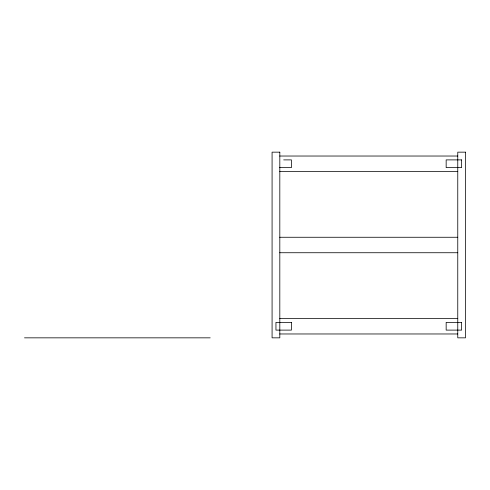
<?xml version="1.0" encoding="UTF-8"?>
<svg xmlns="http://www.w3.org/2000/svg" width="490" height="490" viewBox="0 0 490 490"><rect width="100%" height="100%" fill="white"/><g stroke="black" fill="none" stroke-linecap="round" stroke-linejoin="round"><path stroke-width="0.73" d="M279.723 156.028L457.764 156.028M283.686 159.893L291.421 159.893L291.421 167.629L279.465 167.629M279.723 171.5L457.764 171.5M279.723 237.264L457.764 237.264M279.723 252.736L457.764 252.736M279.723 318.5L457.764 318.5M279.723 333.972L457.764 333.972M24.5 337.843L210.186 337.843M279.815 152.157L272.079 152.157L272.079 337.843L279.815 337.843L279.815 152.157M465.5 152.157L457.764 152.157L457.764 337.843L465.5 337.843L465.5 152.157M461.629 159.893L446.157 159.893L446.157 167.629L461.629 167.629L461.629 159.893M291.421 322.371L275.95 322.371L275.95 330.107L291.421 330.107L291.421 322.371M461.629 322.371L446.157 322.371L446.157 330.107L461.629 330.107L461.629 322.371"/></g></svg>
